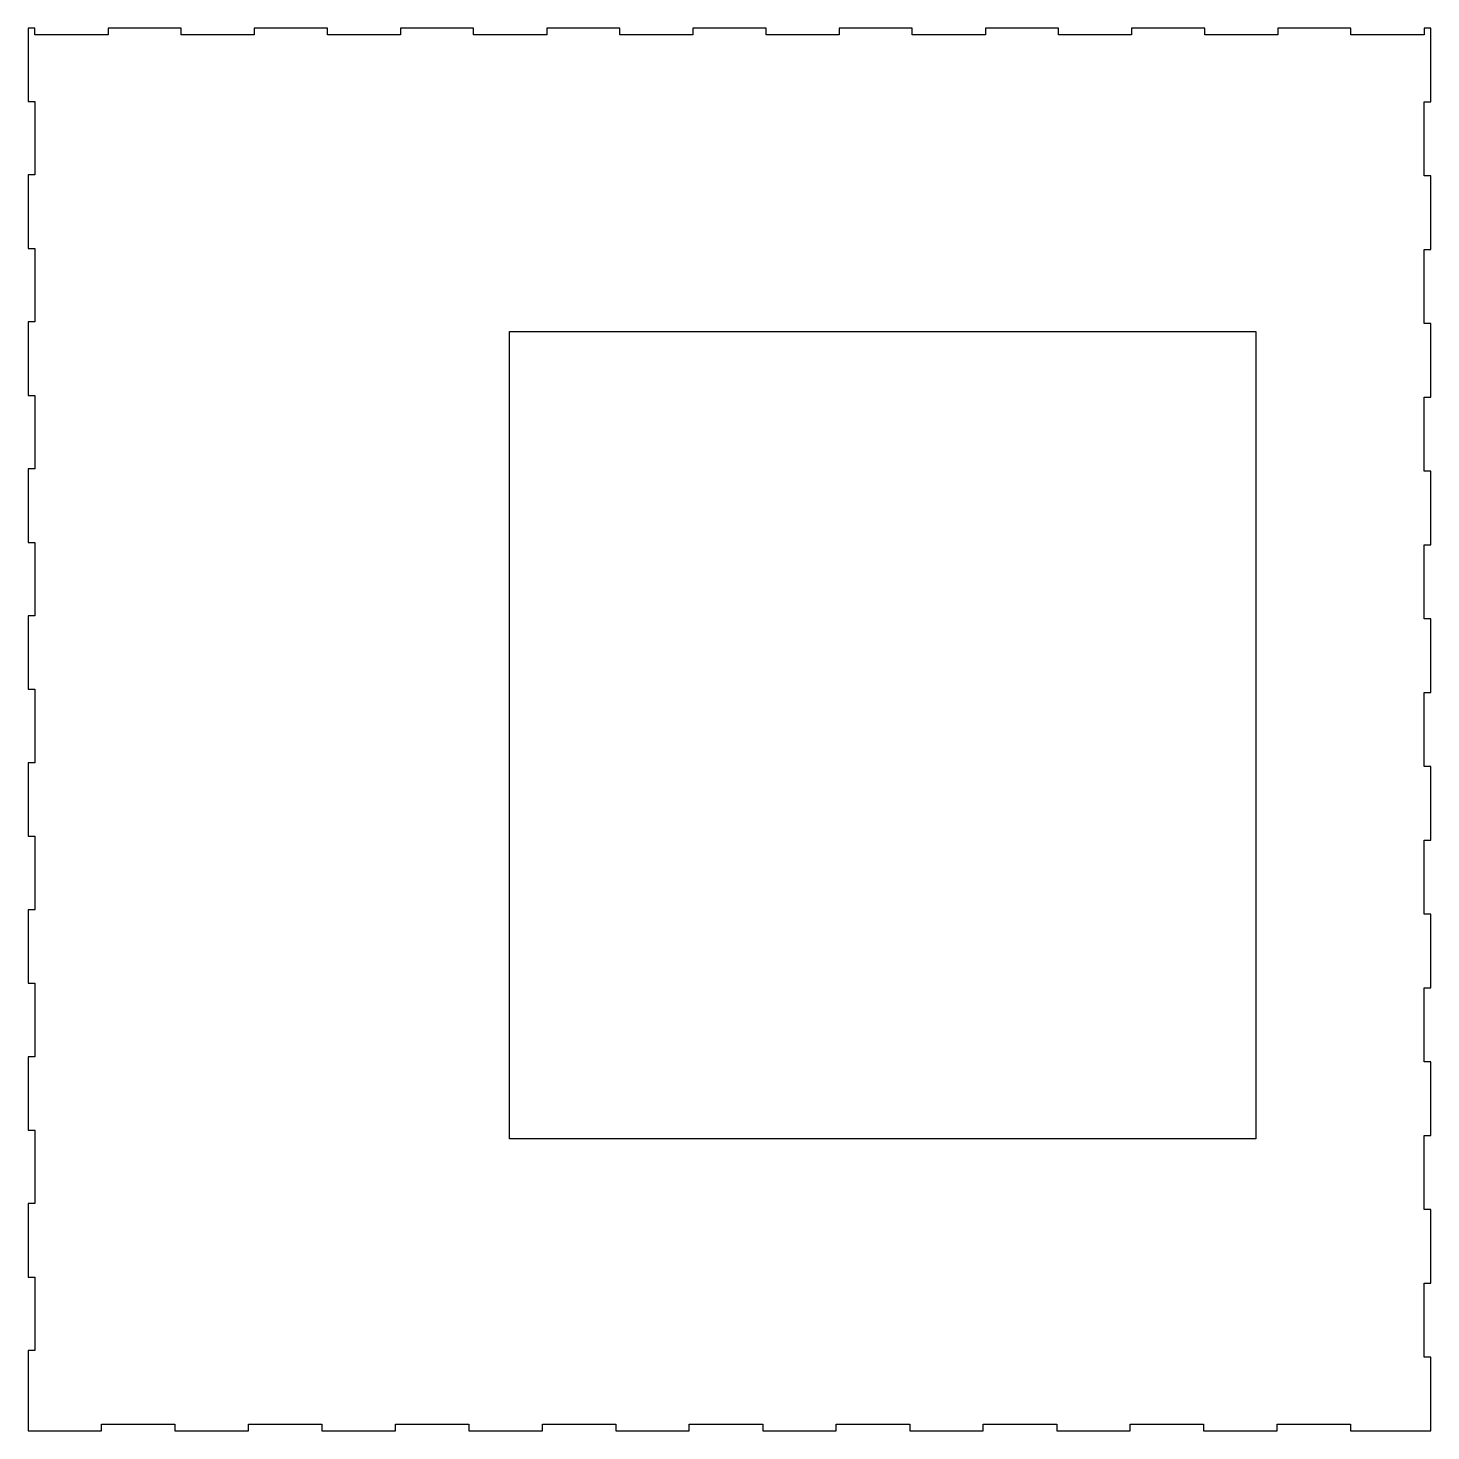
# Model space of a CAD drawing. Header units: millimetres. Extents: x -610 to 0, y 0 to 610.
import ezdxf

# ---------------------------------------------------------------- set-up
doc = ezdxf.new("R2010")
doc.units = ezdxf.units.MM
doc.layers.get('0').update_dxf_attribs({"linetype": 'CONTINUOUS'})

msp = doc.modelspace()

# ---------------------------------------------------------------- linework, layer by layer
for points in [[(-545.75, 3), (-545.75, 0), (-513.82, 0), (-513.82, 3), (-481.89, 3), (-481.89, 0), (-449.97, 0), (-449.97, 3), (-418.04, 3), (-418.04, 0), (-386.12, 0), (-386.12, 3), (-354.19, 3), (-354.19, 0), (-322.26, 0), (-322.26, 3), (-290.34, 3), (-290.34, 0), (-258.41, 0), (-258.41, 3), (-226.48, 3), (-226.48, 0), (-194.56, 0), (-194.56, 3), (-162.63, 3), (-162.63, 0), (-130.71, 0), (-130.71, 3), (-98.78, 3), (-98.78, 0), (-66.85, 0), (-66.85, 3), (-34.93, 3), (-34.93, 0), (0, 0), (0, 32.08), (-3, 32.08), (-3, 64.17), (0, 64.17), (0, 96.25), (-3, 96.25), (-3, 128.34), (0, 128.34), (0, 160.42), (-3, 160.42), (-3, 192.51), (0, 192.51), (0, 224.59), (-3, 224.59), (-3, 256.67), (0, 256.67), (0, 288.76), (-3, 288.76), (-3, 320.84), (0, 320.84), (0, 352.93), (-3, 352.93), (-3, 385.01), (0, 385.01), (0, 417.09), (-3, 417.09), (-3, 449.18), (0, 449.18), (0, 481.26), (-3, 481.26), (-3, 513.35), (0, 513.35), (0, 545.43), (-3, 545.43), (-3, 577.52), (0, 577.52), (0, 609.6), (-3, 609.6), (-3, 606.6), (-34.77, 606.6), (-34.77, 609.6), (-66.54, 609.6), (-66.54, 606.6), (-98.31, 606.6), (-98.31, 609.6), (-130.07, 609.6), (-130.07, 606.6), (-161.84, 606.6), (-161.84, 609.6), (-193.61, 609.6), (-193.61, 606.6), (-225.38, 606.6), (-225.38, 609.6), (-257.15, 609.6), (-257.15, 606.6), (-288.92, 606.6), (-288.92, 609.6), (-320.68, 609.6), (-320.68, 606.6), (-352.45, 606.6), (-352.45, 609.6), (-384.22, 609.6), (-384.22, 606.6), (-415.99, 606.6), (-415.99, 609.6), (-447.76, 609.6), (-447.76, 606.6), (-479.53, 606.6), (-479.53, 609.6), (-511.29, 609.6), (-511.29, 606.6), (-543.06, 606.6), (-543.06, 609.6), (-574.83, 609.6), (-574.83, 606.6), (-606.6, 606.6), (-606.6, 609.6), (-609.6, 609.6), (-609.6, 577.67), (-606.6, 577.67), (-606.6, 545.75), (-609.6, 545.75), (-609.6, 513.82), (-606.6, 513.82), (-606.6, 481.89), (-609.6, 481.89), (-609.6, 449.97), (-606.6, 449.97), (-606.6, 418.04), (-609.6, 418.04), (-609.6, 386.12), (-606.6, 386.12), (-606.6, 354.19), (-609.6, 354.19), (-609.6, 322.26), (-606.6, 322.26), (-606.6, 290.34), (-609.6, 290.34), (-609.6, 258.41), (-606.6, 258.41), (-606.6, 226.48), (-609.6, 226.48), (-609.6, 194.56), (-606.6, 194.56), (-606.6, 162.63), (-609.6, 162.63), (-609.6, 130.71), (-606.6, 130.71), (-606.6, 98.78), (-609.6, 98.78), (-609.6, 66.85), (-606.6, 66.85), (-606.6, 34.93), (-609.6, 34.93), (-609.6, 0), (-577.67, 0), (-577.67, 3)], [(-76.08, 477.79), (-76.08, 126.94), (-400.37, 126.94), (-400.37, 477.79)]]:
    msp.add_lwpolyline(points, close=True)

doc.saveas('drawing.dxf')
